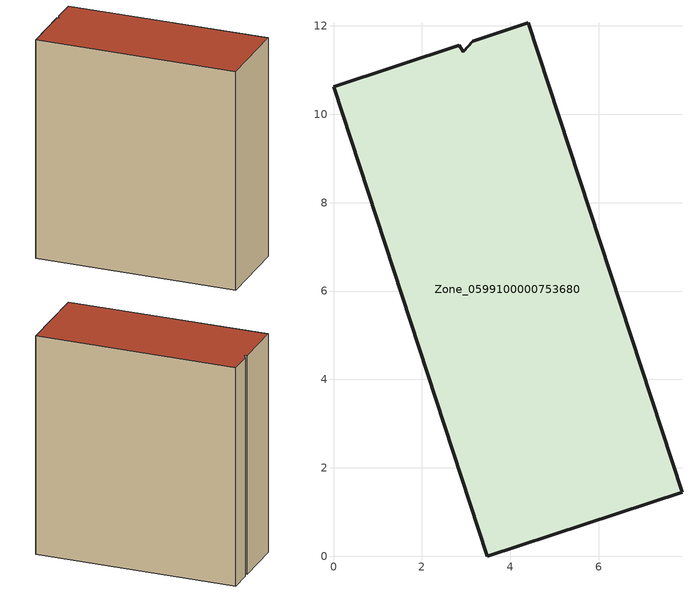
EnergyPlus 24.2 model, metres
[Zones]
Zone_0599100000753680
 floor ground (C_G): 3.48,0 0,10.63 2.85,11.56 2.93,11.41 3.15,11.66 4.41,12.07 7.89,1.44 z3.83
 wall outside (C_F): 4.41,12.07 3.15,11.66 2.93,11.41 2.85,11.56 0,10.63 3.48,0 7.89,1.44 4.41,12.07 z3.83:16.26
 roof outside (C_R): 2.85,11.56 0,10.63 3.48,0 7.89,1.44 4.41,12.07 3.15,11.66 2.93,11.41 z16.26
[BUILDING]
Pand.0599100000753680: North Axis=0; Terrain=City; Loads Convergence Tolerance Value=0.04; Temperature Convergence Tolerance Value=0.4; Solar Distribution=FullExterior; Maximum Number of Warmup Days=25; Minimum Number of Warmup Days=1
[Site:Location]
Rotterdam.The.Hague.AP_ZH_NLD Design_Conditions: Latitude=51.96; Longitude=4.45; Time Zone=1; Elevation=-4.5
[SITE:GROUNDTEMPERATURE:BUILDINGSURFACE]
18, 18, 18, 18, 18, 18, 18, 18, 18, 18, 18, 18
[MATERIAL] Thermal Absorptance=0.9; Solar Absorptance=0.7; Visible Absorptance=0.7
Name | Roughness | Thickness | Conductivity | Density | Specific Heat
G.TI.2006-2014 | MediumSmooth | 0.15 | 0.06 | 540 | 1210
F.TI.2006-2014 | Rough | 0.3 | 0.12 | 1920 | 840
R.TI.2006-2014 | MediumRough | 0.2 | 0.08 | 1500 | 1000
[CONSTRUCTION]
C_G: G.TI.2006-2014
C_F: F.TI.2006-2014
C_R: R.TI.2006-2014
[ZONE]
Zone_0599100000753680: Type=1; Multiplier=1; Ceiling Height=Autocalculate; Volume=Autocalculate; Floor Area=autocalculate; Part of Total Floor Area=Yes
[ZONEINFILTRATION:DESIGNFLOWRATE]
Infil_Zone_0599100000753680: Zone or ZoneList or Space or SpaceList=Zone_0599100000753680; Schedule=AlwaysOn; Design Flow Rate Calculation Method=Flow/Area; Flow Rate per Floor Area=0.0015; Constant Term Coefficient=1; Temperature Term Coefficient=0; Velocity Term Coefficient=0; Velocity Squared Term Coefficient=0
[HVACTEMPLATE:ZONE:IDEALLOADSAIRSYSTEM]
Zone_0599100000753680: Maximum Heating Supply Air Temperature=50; Minimum Cooling Supply Air Temperature=13; Maximum Heating Supply Air Humidity Ratio=0.0156; Minimum Cooling Supply Air Humidity Ratio=0.0077; Heating Limit=NoLimit; Cooling Limit=NoLimit; Dehumidification Control Type=ConstantSensibleHeatRatio; Cooling Sensible Heat Ratio=0.7; Dehumidification Setpoint=60; Humidification Control Type=None; Humidification Setpoint=30; Outdoor Air Method=None; Outdoor Air Flow Rate per Person=0.00944; Outdoor Air Flow Rate per Zone Floor Area=0; Outdoor Air Flow Rate per Zone=0; Demand Controlled Ventilation Type=None; Outdoor Air Economizer Type=NoEconomizer; Heat Recovery Type=None; Sensible Heat Recovery Effectiveness=0.7; Latent Heat Recovery Effectiveness=0.65
[ZONECONTROL:THERMOSTAT]
ThermostatControl_Zone_0599100000753680: Zone or ZoneList=Zone_0599100000753680; Control Type Schedule=DualSetpointControlType; Control 1=Thermostat_Zone_0599100000753680; Temperature Difference Between Cutout And Setpoint=0
[THERMOSTATSETPOINT:DUALSETPOINT]
Thermostat_Zone_0599100000753680: Heating Setpoint Temperature Schedule=HeatingSetpoint_Zone_0599100000753680; Cooling Setpoint Temperature Schedule=CoolingSetpoint_Zone_0599100000753680
[SCHEDULE:COMPACT]
HeatingSetpoint_Zone_0599100000753680: Through: 12/31, For: AllDays, Until: 24:00, 21
CoolingSetpoint_Zone_0599100000753680: Through: 12/31, For: AllDays, Until: 24:00, 24
DualSetpointControlType: Through: 12/31, For: AllDays, Until: 24:00, 4
AlwaysOn: Through: 12/31, For: AllDays, Until: 24:00, 1
